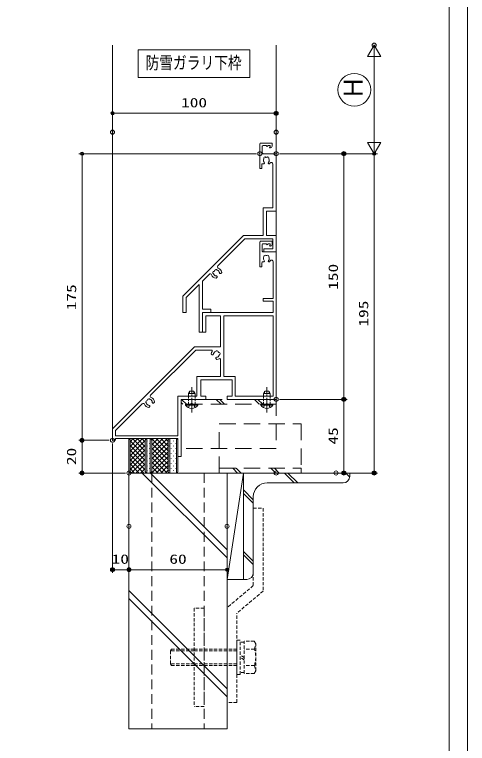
# Model space of a CAD drawing. Units: millimetres, scale not verified. Extents: x -584 to 584, y -818 to 818.
# Drawn here: x 307.8 to 584.5, y -18.7 to 426.4 of the extents above; entities that cross this region are included whole.
import ezdxf
from ezdxf.enums import TextEntityAlignment as Align

# ---------------------------------------------------------------- set-up
doc = ezdxf.new("R2010")
doc.units = ezdxf.units.MM
doc.header["$LTSCALE"] = 5
doc.header["$PDMODE"] = 32
doc.header["$PDSIZE"] = 2.5
for name, pattern in [('CHAIN2', [12, 9, -1, 1, -1]), ('DASHED1', [1.8, 1.2, -0.6]), ('DASHED2', [3, 2, -1])]:
    doc.linetypes.add(name, pattern=pattern)
for name, color, linetype, lineweight in [('0-0_Defpoints', 7, 'Continuous', 9), ('0-1_KATAZAI', 7, 'Continuous', 9), ('0-2_0', 7, 'Continuous', 9), ('0-4_USERZ', 3, 'Continuous', 9), ('0-7_0-4KANAMONO', 4, 'DASHED2', 9), ('0-A_PARTS2', 134, 'Continuous', 9), ('0-B_SYMBOLS2', 134, 'Continuous', 9), ('0-C_補助線', 134, 'Continuous', 9), ('0-D_YSS_H1101_K', 4, 'DASHED1', 9), ('0-E_PARTS3', 134, 'Continuous', 9), ('0-F_YSS_ZEN', 6, 'Continuous', 9), ('1-3__0-7_', 7, 'Continuous', 9)]:
    doc.layers.add(name, color=color, linetype=linetype, lineweight=lineweight)
doc.styles.add('ＭＳ ゴシック', font='')
doc.styles.get('ＭＳ ゴシック').set_extended_font_data('MS Gothic')

# ---------------------------------------------------------------- blocks, each defined once
blk = doc.blocks.new('U13')
at = {"layer": '0-E_PARTS3', "linetype": 'CHAIN2'}
blk.add_line((-25, 0), (52.5, 0), dxfattribs=at)
at = {"layer": '0-E_PARTS3'}
for p, q in [((-2.54, 18.75), (0, 18.75)), ((0, 18.75), (0, -18.75)), ((33, 10), (33, -10)), ((40, 6.5), (33, 10)), ((33.15, 10), (33, 10)), ((33.15, 6.73), (39.54, 6.73)), ((40, 6.5), (40, -6.5)), ((40, -6.5), (33, -10)), ((33.15, -10), (33, -10)), ((33.15, -6.73), (39.54, -6.73))]:
    blk.add_line(p, q, dxfattribs=at)
at = {"layer": '0-E_PARTS3', "linetype": 'DASHED1'}
for p, q in [((0, 10), (33.15, 10)), ((0, -10), (33.15, -10))]:
    blk.add_line(p, q, dxfattribs=at)
for points in [[(-10.05, 10.25), (-0.77, 5.72), (2.28, 0)], [(-10.05, -10.25), (-0.77, -5.72), (2.28, 0)]]:
    blk.add_lwpolyline(points, dxfattribs=at)
at = {"layer": '0-E_PARTS3'}
blk.add_lwpolyline([(-2.54, 18.75), (-2.54, -18.75), (0, -18.75)], dxfattribs=at)
blk.add_arc((10.13, 0), 22.63, 124.06671, 235.93329, dxfattribs=at)
blk = doc.blocks.new('A$C12A40140-1-1')
at = {"layer": '0-7_0-4KANAMONO'}
for p, q in [((252.8, 605), (282.8, 605)), ((252.8, 605), (252.8, 368.95)), ((252.8, 368.95), (172.8, 301.7)), ((72.5, 300), (72.5, 0)), ((102.8, 300), (72.5, 300)), ((102.8, 300), (102.8, 0)), ((172.8, 12.5), (172.8, 301.7)), ((202.8, 12.5), (202.8, 284.88)), ((202.8, 97.5), (202.8, 202.5)), ((212.8, 202.5), (202.8, 202.5)), ((212.8, 97.5), (212.8, 202.5)), ((225.3, 196), (212.8, 196)), ((255.75, 199.05), (225.3, 199.05)), ((225.3, 100.9), (225.3, 199.05)), ((260.3, 108.75), (260.3, 191.25)), ((0, 170), (2.9, 175)), ((72.5, 170), (0, 170)), ((0, 130), (0, 170)), ((72.5, 175), (2.9, 175)), ((202.8, 175), (72.5, 175)), ((202.8, 170), (72.5, 170)), ((225.3, 150), (212.8, 157.2)), ((256.15, 174.55), (225.3, 174.55)), ((225.3, 142.8), (212.8, 150)), ((72.5, 130), (0, 130)), ((0, 130), (2.9, 125)), ((72.5, 125), (2.9, 125)), ((202.8, 130), (72.5, 130)), ((202.8, 125), (72.5, 125)), ((256.15, 125.45), (225.3, 125.45)), ((212.8, 97.5), (202.8, 97.5)), ((225.3, 104), (212.8, 104)), ((255.75, 100.9), (225.3, 100.9)), ((102.8, 0), (72.5, 0)), ((202.8, 12.5), (172.8, 12.5))]:
    blk.add_line(p, q, dxfattribs=at)
for points in [[(282.8, 605), (282.8, 352.13), (202.8, 284.88)], [(256.15, 174.55), (260.3, 191.25), (255.75, 199.05)], [(256.15, 125.45), (260.3, 108.75), (255.75, 100.9)]]:
    blk.add_lwpolyline(points, dxfattribs=at)
blk.add_arc((185.3, 150), 75, 340.903, 19.09698, dxfattribs=at)
blk = doc.blocks.new('U22')
at = {"layer": '0-A_PARTS2'}
for p, q in [((55, 0), (65, 0)), ((125, 0), (65, 0)), ((125, 0), (145, 0)), ((50, -5), (50, -100)), ((50, -100), (50, -5)), ((70, -5), (70, -100)), ((70, -5), (70, -100)), ((120, -100), (120, -5)), ((120, -100), (120, -5)), ((150, -5), (150, -100)), ((55, -105), (0, -105)), ((65, -105), (55, -105)), ((65, -105), (125, -105)), ((145, -105), (125, -105))]:
    blk.add_line(p, q, dxfattribs=at)
blk.add_lwpolyline([(0, -105), (3.75, -101.25), (3.75, -3.75), (0, 0), (55, 0)], dxfattribs=at)
for centre, start, end in [((55, -5), 90, 180), ((55, -5), 90, 180), ((65, -5), 0, 90), ((65, -5), 0, 90), ((125, -5), 90, 180), ((125, -5), 90, 180), ((145, -5), 0, 90), ((55, -100), 180, 270), ((55, -100), 180, 270), ((65, -100), 270, 0), ((65, -100), 270, 0), ((125, -100), 180, 270), ((125, -100), 180, 270), ((145, -100), 270, 0)]:
    blk.add_arc(centre, 5, start, end, dxfattribs=at)
at = {"layer": '0-B_SYMBOLS2'}
for p, q in [((41.74, 0), (3.75, -37.99)), ((27.6, 0), (3.75, -23.85)), ((13.46, 0), (3.75, -9.71)), ((50, -38.7), (11.3, 0)), ((50, -24.56), (25.44, 0)), ((50, -10.42), (39.58, 0)), ((53.87, -0.14), (53.72, 0)), ((55, 0), (65, 0)), ((63.38, -0.72), (63.38, 0)), ((125, 0), (65, 0)), ((120, -51.01), (68.99, 0)), ((117.57, 0), (70, -47.57)), ((103.43, 0), (70, -33.43)), ((89.29, 0), (70, -19.29)), ((75.15, 0), (70, -5.15)), ((120, -36.86), (83.14, 0)), ((120, -22.72), (97.28, 0)), ((120, -8.58), (111.42, 0)), ((125, 0), (145, 0)), ((129.23, -0.72), (129.23, 0)), ((143.38, -0.72), (143.38, 0)), ((50, -5.88), (3.75, -52.13)), ((50, -52.85), (3.75, -6.6)), ((50, -20.02), (3.75, -66.27)), ((50, -66.99), (3.75, -20.74)), ((50, -5), (50, -100)), ((50, -100), (50, -5)), ((56.3, -7.8), (56.3, -6.8)), ((56.3, -22.95), (56.3, -21.95)), ((63.38, -15.87), (63.38, -14.87)), ((70, -5), (70, -100)), ((70, -5), (70, -100)), ((120, -11.72), (70, -61.72)), ((120, -65.15), (70, -15.15)), ((120, -100), (120, -5)), ((120, -100), (120, -5)), ((122.15, -7.8), (122.15, -6.8)), ((122.15, -22.95), (122.15, -21.95)), ((129.23, -15.87), (129.23, -14.87)), ((136.3, -7.8), (136.3, -6.8)), ((136.3, -22.95), (136.3, -21.95)), ((143.38, -15.87), (143.38, -14.87)), ((150, -5), (150, -100)), ((50, -34.17), (3.75, -80.42)), ((50, -81.13), (3.75, -34.88)), ((56.3, -38.1), (56.3, -37.1)), ((63.38, -31.02), (63.38, -30.02)), ((120, -25.86), (70, -75.86)), ((120, -79.29), (70, -29.29)), ((120, -40), (70, -90)), ((120, -93.43), (70, -43.43)), ((122.15, -38.1), (122.15, -37.1)), ((129.23, -31.02), (129.23, -30.02)), ((136.3, -38.1), (136.3, -37.1)), ((143.38, -31.02), (143.38, -30.02)), ((50, -48.31), (3.75, -94.56)), ((50, -95.27), (3.75, -49.02)), ((45.58, -105), (3.75, -63.17)), ((50, -62.45), (7.45, -105)), ((56.3, -53.25), (56.3, -52.25)), ((63.38, -46.17), (63.38, -45.17)), ((63.38, -61.32), (63.38, -60.32)), ((120, -54.14), (69.14, -105)), ((117.43, -105), (70, -57.57)), ((122.15, -53.25), (122.15, -52.25)), ((129.23, -46.17), (129.23, -45.17)), ((129.23, -61.32), (129.23, -60.32)), ((136.3, -53.25), (136.3, -52.25)), ((143.38, -46.17), (143.38, -45.17)), ((143.38, -61.32), (143.38, -60.32)), ((31.44, -105), (3.75, -77.31)), ((50, -76.59), (21.59, -105)), ((56.3, -68.4), (56.3, -67.4)), ((56.3, -83.55), (56.3, -82.55)), ((63.38, -76.47), (63.38, -75.47)), ((103.28, -105), (70, -71.72)), ((89.14, -105), (70, -85.86)), ((120, -68.28), (83.28, -105)), ((120, -82.43), (97.43, -105)), ((122.15, -68.4), (122.15, -67.4)), ((122.15, -83.55), (122.15, -82.55)), ((129.23, -76.47), (129.23, -75.47)), ((136.3, -68.4), (136.3, -67.4)), ((136.3, -83.55), (136.3, -82.55)), ((143.38, -76.47), (143.38, -75.47)), ((55, -105), (0, -105)), ((3.16, -105), (1.58, -103.42)), ((17.3, -105), (3.75, -91.45)), ((50, -90.73), (35.73, -105)), ((51.41, -103.47), (49.88, -105)), ((65, -105), (55, -105)), ((56.3, -98.7), (56.3, -97.7)), ((63.38, -91.62), (63.38, -90.62)), ((65, -105), (125, -105)), ((75, -105), (70, -100)), ((120, -96.57), (111.57, -105)), ((122.15, -98.7), (122.15, -97.7)), ((145, -105), (125, -105)), ((129.23, -91.62), (129.23, -90.62)), ((136.3, -98.7), (136.3, -97.7)), ((143.38, -91.62), (143.38, -90.62))]:
    blk.add_line(p, q, dxfattribs=at)
blk.add_lwpolyline([(0, -105), (3.75, -101.25), (3.75, -3.75), (0, 0), (55, 0)], dxfattribs=at)
for centre, start, end in [((55, -5), 90, 180), ((55, -5), 90, 180), ((65, -5), 0, 90), ((65, -5), 0, 90), ((125, -5), 90, 180), ((125, -5), 90, 180), ((145, -5), 0, 90), ((55, -100), 180, 270), ((55, -100), 180, 270), ((65, -100), 270, 0), ((65, -100), 270, 0), ((125, -100), 180, 270), ((125, -100), 180, 270), ((145, -100), 270, 0)]:
    blk.add_arc(centre, 5, start, end, dxfattribs=at)
at = {"layer": '0-C_補助線'}
for p, q in [((0, -105), (0, 0)), ((55, -105), (55, 0)), ((65, 0), (65, -105)), ((125, -105), (125, 0)), ((145, 0), (145, -105))]:
    blk.add_line(p, q, dxfattribs=at)
blk = doc.blocks.new('DOT1')
at = {"layer": '0-2_0'}
blk.add_line((0, 0), (-5, 0), dxfattribs=at)
for radius in [2.5, 1.62]:
    blk.add_circle((0, 0), radius, dxfattribs=at)
blk = doc.blocks.new('WAKU-D1')
at = {"layer": '0-1_KATAZAI'}
for p, q in [((-21.25, -18.5), (-25, -18.5)), ((-20.34, -18.89), (-19.66, -19.61)), ((-17.5, -18.75), (-17.5, -17.5)), ((195, -9), (195, -160)), ((-2.5, -42.5), (-22.5, -42.5)), ((195, -160), (379.99, -160)), ((379.99, -170), (328.07, -170)), ((379.99, -242.5), (379.99, -170)), ((570, -491), (575, -491)), ((575, -491), (575, -500))]:
    blk.add_line(p, q, dxfattribs=at)
for points in [[(0, -40), (0, 0), (450.01, 0)], [(450.01, 0), (450.01, -150), (440.01, -150), (440.01, -134.99), (389.99, -134.99), (389.99, -230), (440.01, -230), (440.01, -215), (450.01, -215), (450.01, -290)], [(-22.5, -12.5), (-32.5, -12.5), (-32.5, -47.5)], [(-25, -40), (-25, -30.5), (-22, -27.5), (-25, -24.5), (-25, -18.5)], [(23.98, -21.93), (23.53, -21.48), (21.56, -21.14)], [(30.5, -20.43), (30.5, -22.25), (28.5, -24.25), (27.81, -24.25), (26.39, -23.66)], [(575, -500), (540, -500), (290, -250), (290, -170), (195, -170), (195, -215), (244.98, -215), (244.98, -225), (185, -225), (185, -9), (150, -9), (150, -40), (142.5, -40), (142.5, -9), (29.94, -9)], [(440.01, -124.99), (440.01, -9), (195, -9)], [(33, -44), (45, -44), (45, -50), (-30, -50)], [(19.02, -38.95), (19.59, -39.21), (21.56, -38.86)], [(26.39, -36.34), (27.81, -35.75), (28.5, -35.75), (30.5, -37.75), (30.5, -41.5)], [(379.99, -160), (379.99, -124.99), (440.01, -124.99)], [(319.87, -177.33), (321.02, -178.97), (321.02, -179.6)], [(300, -198.06), (300, -245.86), (437.68, -383.54)], [(309.61, -191.02), (308.98, -191.01), (307.34, -189.87)], [(311.39, -198.46), (314.44, -195.4), (314.44, -192.57), (313.95, -192.08), (312.53, -191.49)], [(321.5, -182.53), (322.09, -183.95), (322.58, -184.44), (325.4, -184.44), (328.46, -181.38)], [(561, -300), (440.01, -300), (440.01, -242.5), (379.99, -242.5)], [(450.01, -290), (625, -290), (625, -300), (570, -300), (570, -491)], [(463.28, -409.14), (545.14, -491), (561, -491), (561, -300)], [(458.21, -371.54), (461.26, -374.6), (461.26, -377.42), (460.77, -377.91), (459.35, -378.5)], [(456.43, -378.98), (455.8, -378.98), (454.16, -380.13)], [(466.69, -392.66), (467.84, -391.02), (467.84, -390.39)], [(468.32, -387.47), (468.91, -386.05), (469.4, -385.56), (472.22, -385.56), (475.28, -388.61)]]:
    blk.add_lwpolyline(points, dxfattribs=at)
for centre, radius, start, end in [((-22.5, -17.5), 5, 360, 90), ((-21.25, -19.75), 1.25, 43.60282, 90), ((-18.75, -18.75), 1.25, 223.60282, 360), ((13.86, -25.7), 3.75, 65.95278, 224.04722), ((20, -30), 9, 80, 120.85315), ((20, -30), 9, 44.79283, 63.7398), ((29.94, -14), 5, 89.99997, 241.75769), ((20, -32.5), 16, 48.9855, 61.75769), ((-22.5, -40), 2.5, 180, 270), ((-2.5, -40), 2.5, 270, 0), ((13.86, -34.3), 3.75, 135.95278, 294.04722), ((20, -30), 9, 169.14685, 190.85315), ((20, -30), 9, 239.14685, 263.7398), ((20, -30), 9, 280, 315.20717), ((33, -41.5), 2.5, 180, 270), ((-30, -47.5), 2.5, 180, 270), ((305.11, -181.19), 3.75, 90.95279, 249.04722), ((312.5, -182.49), 9, 124.14685, 145.85316), ((311.2, -175.11), 3.75, 20.95279, 179.04722), ((312.5, -182.49), 9, 35.00001, 75.85316), ((328.07, -172.5), 2.5, 90, 212.70191), ((312.5, -182.49), 16, 3.98551, 32.70191), ((302.5, -198.06), 2.5, 57.27956, 180), ((312.5, -182.49), 9, 194.14685, 235.00001), ((312.5, -182.49), 16, 237.27956, 266.01451), ((312.5, -182.49), 9, 251.26021, 270.20717), ((312.5, -182.49), 9, 359.79284, 18.7398), ((459.32, -387.5), 16, 93.98549, 160.15066), ((440.51, -380.71), 4, 224.99999, 340.15066), ((451.93, -388.8), 3.75, 110.95278, 269.04721), ((459.32, -387.5), 9, 124.99999, 165.85315), ((459.32, -387.5), 9, 214.14684, 235.85315), ((458.02, -394.89), 3.75, 180.95278, 339.04721), ((459.32, -387.5), 9, 89.79283, 108.73979), ((459.32, -387.5), 9, 284.14684, 324.99999), ((459.32, -387.5), 16, 289.84933, 356.01449), ((459.32, -387.5), 9, 341.2602, 0.20716), ((466.11, -406.31), 4, 109.84933, 224.99999)]:
    blk.add_arc(centre, radius, start, end, dxfattribs=at)
blk = doc.blocks.new('WAKU-D2')
at = {"layer": '0-2_0'}
for p, q in [((-21.25, -18.5), (-25, -18.5)), ((-20.34, -18.89), (-19.66, -19.61)), ((-17.5, -18.75), (-17.5, -17.5)), ((30.5, -22.25), (30.5, -20.43)), ((-2.5, -42.5), (-22.5, -42.5)), ((436.04, -285), (485, -285)), ((485, -275), (485, -285))]:
    blk.add_line(p, q, dxfattribs=at)
for points in [[(342.67, -178.53), (260, -95.86), (260, -10), (290, -10), (290, -37.5), (300, -37.5), (300, 0), (250, 0), (250, -30), (175, -30), (175, 0), (0, 0), (0, -40)], [(-22.5, -12.5), (-32.5, -12.5), (-32.5, -47.5)], [(-25, -40), (-25, -30.5), (-22, -27.5), (-25, -24.5), (-25, -18.5)], [(21.56, -21.14), (23.53, -21.48), (23.98, -21.93)], [(26.39, -23.66), (27.81, -24.25), (28.5, -24.25), (30.5, -22.25)], [(31.61, -10), (165, -10), (165, -40), (250, -40), (250, -100), (434.27, -284.27)], [(-30, -50), (45, -50), (45, -44), (33, -44)], [(23.98, -38.07), (23.53, -38.52), (21.56, -38.86)], [(30.5, -41.5), (30.5, -37.75), (28.5, -35.75), (27.81, -35.75), (26.39, -36.34)], [(359.15, -175.12), (360.79, -173.98), (361.42, -173.97)], [(364.35, -173.5), (365.77, -172.91), (366.26, -172.42), (366.26, -169.59), (363.2, -166.53)], [(485, -275), (439.14, -275), (399.14, -235), (544.98, -235), (544.98, -225), (485, -225), (485, -200), (475, -200), (475, -225), (389.14, -225), (368.28, -204.14)], [(372.84, -185.39), (372.83, -186.02), (371.69, -187.66)], [(380.28, -183.61), (377.22, -180.55), (374.39, -180.55), (373.9, -181.04), (373.31, -182.46)]]:
    blk.add_lwpolyline(points, dxfattribs=at)
for centre, radius, start, end in [((-22.5, -17.5), 5, 360, 90), ((-21.25, -19.75), 1.25, 43.60282, 90), ((-18.75, -18.75), 1.25, 223.60282, 360), ((13.86, -25.7), 3.75, 65.95278, 224.04721), ((20, -30), 9, 79.99999, 120.85315), ((20, -30), 9, 44.79283, 63.73979), ((31.61, -15), 5, 90, 236.44294), ((20, -32.5), 16, 48.98549, 56.44294), ((-22.5, -40), 2.5, 180, 270), ((-2.5, -40), 2.5, 270, 0), ((13.86, -34.3), 3.75, 135.95278, 294.04721), ((20, -30), 9, 169.14684, 190.85315), ((20, -30), 9, 239.14684, 279.99999), ((20, -30), 9, 296.2602, 315.20716), ((33, -41.5), 2.5, 179.99999, 270), ((-30, -47.5), 2.5, 180, 270), ((345.5, -175.7), 4, 224.99999, 340.15066), ((364.31, -182.49), 16, 93.98549, 160.15066), ((364.31, -182.49), 9, 124.99999, 165.85315), ((364.31, -182.49), 9, 89.79283, 108.73979), ((356.93, -183.8), 3.75, 110.95278, 269.04721), ((364.31, -182.49), 9, 214.14684, 235.85315), ((363.01, -189.88), 3.75, 180.95278, 339.04721), ((364.31, -182.49), 9, 284.14684, 324.99999), ((371.11, -201.31), 4, 109.84933, 224.99999), ((364.31, -182.49), 16, 289.84933, 356.01449), ((364.31, -182.49), 9, 341.2602, 0.20716), ((436.04, -282.5), 2.5, 224.99999, 270)]:
    blk.add_arc(centre, radius, start, end, dxfattribs=at)
blk = doc.blocks.new('ALW1')
at = {"layer": '0-2_0'}
blk.add_line((0, 0), (-5, 0), dxfattribs=at)
blk.add_lwpolyline([(-1.732, -1), (0, 0), (-1.732, 1)], close=True, dxfattribs=at)

msp = doc.modelspace()

# ---------------------------------------------------------------- linework, layer by layer
at = {"layer": '0-0_Defpoints', "color": 1, "linetype": 'DASHED2'}
msp.add_lwpolyline([(584.5, -818.1), (-584.5, -818.1), (-584.5, 818.1), (584.5, 818.1)], close=True, dxfattribs=at)
at = {"layer": '0-0_Defpoints', "color": 1}
msp.add_lwpolyline([(-539.5, 763.1), (-539.5, -818.1), (584.5, -818.1), (584.5, 763.1)], close=True, dxfattribs=at)
at = {"layer": '0-0_Defpoints'}
for p in [(527.521, 407.677), (467.649, 366.107), (367.649, 354.594), (467.649, 354.594), (457.649, 341.439), (467.649, 341.439), (467.649, 341.439), (508.972, 341.439), (467.649, 191.437), (508.972, 191.437), (349.047, 166.439), (367.649, 166.439), (367.649, 166.439), (349.047, 146.439), (377.649, 146.439), (467.649, 146.439), (504.261, 146.439), (508.972, 146.439), (527.521, 146.439), (377.649, 113.939), (437.649, 113.939), (367.649, 87.409), (377.649, 87.409)]:
    msp.add_point(p, dxfattribs=at)
at = {"layer": '0-4_USERZ'}
for p, q in [((367.649, 407.677), (367.649, 173.439)), ((467.649, 407.677), (467.649, 241.439)), ((367.649, 356.594), (367.649, 368.107)), ((369.649, 366.107), (465.649, 366.107)), ((467.649, 356.594), (467.649, 368.107)), ((455.649, 341.439), (347.047, 341.439)), ((349.047, 339.439), (349.047, 168.439)), ((469.649, 341.439), (510.972, 341.439)), ((508.972, 339.439), (508.972, 193.437)), ((510.972, 341.439), (529.521, 341.439)), ((527.521, 339.439), (527.521, 148.439)), ((469.649, 191.437), (510.972, 191.437)), ((469.649, 191.437), (510.972, 191.437)), ((508.972, 189.437), (508.972, 148.439)), ((365.649, 166.439), (347.047, 166.439)), ((365.649, 166.439), (347.047, 166.439)), ((349.047, 164.439), (349.047, 148.439)), ((367.649, 164.439), (367.649, 85.409)), ((375.649, 146.439), (347.047, 146.439)), ((385.816, 146.439), (437.649, 94.606)), ((390.816, 146.439), (437.649, 99.606)), ((447.649, 146.439), (437.649, 81.439)), ((469.649, 146.439), (510.972, 146.439)), ((506.261, 146.439), (529.521, 146.439)), ((377.649, 111.939), (377.649, 85.409)), ((377.649, 111.939), (377.649, 85.409)), ((437.649, 111.939), (437.649, 85.409)), ((375.649, 87.409), (369.649, 87.409)), ((435.649, 87.409), (379.649, 87.409)), ((377.649, 74.753), (437.649, 14.753)), ((377.649, 69.753), (437.649, 9.753))]:
    msp.add_line(p, q, dxfattribs=at)
at = {"layer": '0-4_USERZ', "color": 4}
for p, q in [((472.668, 146.439), (478.668, 140.439)), ((474.791, 146.439), (480.791, 140.439)), ((510.145, 146.439), (512.604, 143.98)), ((512.268, 146.439), (512.649, 146.058)), ((508.649, 140.439), (462.149, 140.439)), ((508.649, 140.439), (462.149, 140.439)), ((447.649, 136.104), (453.649, 130.104)), ((447.649, 133.981), (453.649, 127.981)), ((453.649, 131.939), (453.649, 85.439)), ((453.649, 131.939), (453.649, 85.439)), ((447.649, 98.628), (453.649, 92.628)), ((447.649, 96.505), (453.649, 90.505))]:
    msp.add_line(p, q, dxfattribs=at)
at = {"layer": '0-4_USERZ', "color": 7}
msp.add_lwpolyline([(22.5, -27.5), (573.26, -27.5), (573.26, 747.288), (22.5, 747.288)], close=True, dxfattribs=at)
at = {"layer": '0-4_USERZ', "color": 6}
msp.add_lwpolyline([(383.354, 388.001), (451.61, 388.001), (451.61, 404.765), (383.354, 404.765)], close=True, dxfattribs=at)
at = {"layer": '0-4_USERZ'}
for points in [[(377.649, 146.439), (377.649, -9.82), (437.649, -9.82), (437.649, 146.439)], [(447.649, 146.439), (437.649, 146.439), (437.649, 81.439), (447.649, 81.439)]]:
    msp.add_lwpolyline(points, close=True, dxfattribs=at)
at = {"layer": '0-4_USERZ', "color": 4}
msp.add_lwpolyline([(449.649, 81.439), (447.649, 81.439), (447.649, 146.439), (512.649, 146.439), (512.649, 144.439)], dxfattribs=at)
msp.add_lwpolyline([(449.649, 81.439), (447.649, 81.439), (447.649, 146.439), (512.649, 146.439), (512.649, 144.439)], dxfattribs=at)
for centre, radius, start, end in [((508.649, 144.439), 4, 270, 0), ((508.649, 144.439), 4, 270, 0), ((462.149, 131.939), 8.5, 90, 180), ((462.149, 131.939), 8.5, 90, 180), ((449.649, 85.439), 4, 270, 0), ((449.649, 85.439), 4, 270, 0)]:
    msp.add_arc(centre, radius, start, end, dxfattribs=at)
at = {"layer": '0-A_PARTS2', "linetype": 'DASHED2'}
for p, q in [((409.789, 191.437), (412.789, 188.437)), ((431.001, 191.437), (434.001, 188.437)), ((433.124, 191.437), (436.124, 188.437)), ((454.335, 191.437), (457.335, 188.437)), ((456.458, 191.437), (459.458, 188.437)), ((409.649, 189.454), (410.666, 188.437)), ((444.088, 146.439), (441.088, 149.439)), ((446.211, 146.439), (443.211, 149.439)), ((467.422, 146.439), (464.422, 149.439)), ((469.545, 146.439), (466.545, 149.439))]:
    msp.add_line(p, q, dxfattribs=at)
for points in [[(467.649, 188.437), (409.649, 188.437), (409.649, 191.437), (467.649, 191.437)], [(467.649, 161.437), (409.649, 161.437), (409.649, 191.437), (467.649, 191.437)], [(467.649, 188.437), (409.649, 188.437), (409.649, 191.437), (467.649, 191.437)], [(432.897, 176.439), (482.897, 176.439), (482.897, 146.439), (432.897, 146.439)], [(432.897, 149.439), (482.897, 149.439), (482.897, 146.439), (432.897, 146.439)], [(432.897, 149.439), (482.897, 149.439), (482.897, 146.439), (432.897, 146.439)]]:
    msp.add_lwpolyline(points, close=True, dxfattribs=at)
at = {"layer": '0-D_YSS_H1101_K'}
for p, q in [((391.649, 146.439), (391.649, -9.82)), ((423.649, 146.439), (423.649, -9.82))]:
    msp.add_line(p, q, dxfattribs=at)
at = {"layer": '0-D_YSS_H1101_K', "linetype": 'Continuous'}
msp.add_lwpolyline([(377.649, -9.82), (377.649, 146.439), (437.649, 146.439), (437.649, -9.82)], dxfattribs=at)
at = {"layer": '0-F_YSS_ZEN'}
for p, q in [((527.521, 361.439), (527.521, 387.677)), ((469.649, 341.439), (529.521, 341.439))]:
    msp.add_line(p, q, dxfattribs=at)
at = {"layer": '1-3__0-7_'}
msp.add_circle((515.391, 380.458), 10, dxfattribs=at)

# ---------------------------------------------------------------- block references
at = {"layer": '0-1_KATAZAI', "xscale": 0.2, "yscale": 0.2, "rotation": 270}
for name, p in [('WAKU-D2', (467.649, 341.439)), ('WAKU-D1', (467.649, 281.439))]:
    msp.add_blockref(name, p, dxfattribs=at)
at = {"layer": '0-2_0', "xscale": 0.2, "yscale": 0.2}
msp.add_blockref('U22', (377.649, 167.439), dxfattribs=at)
at = {"layer": '0-4_USERZ', "xscale": 0.4, "yscale": 0.4}
for p, rotation in [((367.649, 366.107), 180), ((349.047, 341.439), 90), ((508.972, 341.439), 90), ((527.521, 341.439), 90), ((508.972, 191.437), 270), ((508.972, 191.437), 90), ((349.047, 166.439), 270), ((349.047, 166.439), 90), ((349.047, 146.439), 270), ((508.972, 146.439), 270), ((527.521, 146.439), 270), ((367.649, 87.409), 180), ((377.649, 87.409), 180)]:
    msp.add_blockref('DOT1', p, dxfattribs=dict(at, rotation=rotation))
at = {"layer": '0-4_USERZ'}
for name, p, xscale, yscale in [('DOT1', (467.649, 366.107), 0.4, 0.4), ('A$C12A40140-1-1', (403.089, 3.887), 0.2, 0.2), ('DOT1', (377.649, 87.409), 0.4, 0.4), ('DOT1', (437.649, 87.409), 0.4, 0.4)]:
    msp.add_blockref(name, p, dxfattribs=dict(at, xscale=xscale, yscale=yscale))
at = {"layer": '0-E_PARTS3', "xscale": 0.2, "yscale": 0.2, "rotation": 90}
for p in [(416.077, 188.437), (461.918, 188.437)]:
    msp.add_blockref('U13', p, dxfattribs=at)
at = {"layer": '0-F_YSS_ZEN', "xscale": 4, "yscale": 4}
for p, rotation in [((527.521, 407.677), 90), ((527.521, 341.439), 270)]:
    msp.add_blockref('ALW1', p, dxfattribs=dict(at, rotation=rotation))

# ---------------------------------------------------------------- texts
at = {"layer": '0-4_USERZ', "color": 6, "style": 'ＭＳ ゴシック', "width": 0.8}
msp.add_text('防雪ガラリ下枠', height=7.698, dxfattribs=at).set_placement((387.762, 390.79), align=Align.BOTTOM_LEFT)
at = {"layer": '0-4_USERZ', "style": 'ＭＳ ゴシック', "width": 1.35}
for s, p in [('100', (409.549, 367.997)), ('10', (367.121, 89.299)), ('60', (402.378, 89.299))]:
    msp.add_text(s, height=5.755, dxfattribs=at).set_placement(p, align=Align.BOTTOM_LEFT)
for s, p in [('150', (507.082, 258.338)), ('175', (347.158, 245.839)), ('195', (525.631, 235.839)), ('45', (507.082, 163.795)), ('20', (347.158, 151.296))]:
    msp.add_text(s, height=5.755, rotation=90, dxfattribs=at).set_placement(p, align=Align.BOTTOM_LEFT)
at = {"layer": '1-3__0-7_', "style": 'ＭＳ ゴシック', "width": 0.9}
msp.add_text('Ｈ', height=11.55, rotation=90, dxfattribs=at).set_placement((524, 374.612), align=Align.BOTTOM_LEFT)

doc.saveas('drawing.dxf')
